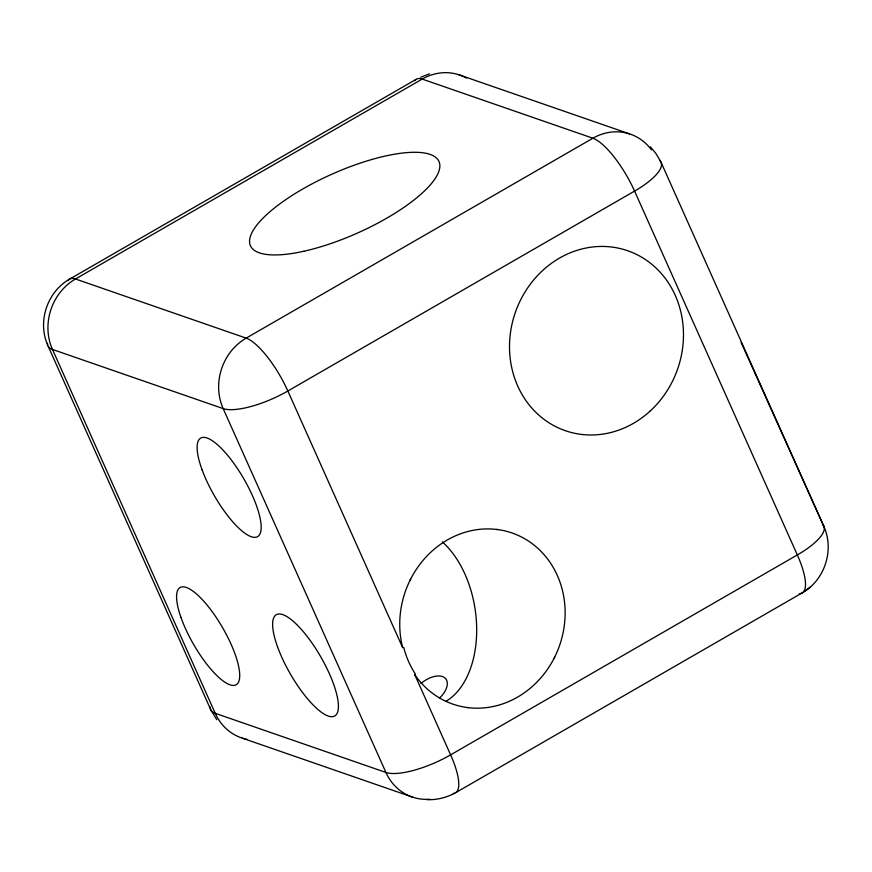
<?xml version="1.0" encoding="UTF-8"?>
<svg xmlns="http://www.w3.org/2000/svg" width="872" height="872" viewBox="0 0 872 872"><rect width="100%" height="100%" fill="white"/><g stroke="black" fill="none" stroke-linecap="round" stroke-linejoin="round"><path stroke-width="1.31" d="M410.211 579.945L410.679 579.019M554.668 657.15L554.2 658.088M456.034 792.474L801.532 593.265C824.378 580.839 834.471 550.81 824.149 527.037L660.78 161.712L655.831 153.385L650.425 146.834M803.363 591.99L810.317 587.172M415.77 79.548L69.041 279.454C47.088 292.251 37.365 321.692 47.666 344.985M454.704 793.215C446.093 797.771 436.283 800.147 426.539 799.624M420.762 77.227L429.438 73.826M496.648 529.446L497.596 529.566M468.101 707.639L467.403 707.552M458.803 74.73L629.497 133.874M242.307 738.148L413.012 797.291M216.801 719.673L211.035 710.309L48.276 346.457M741.113 342.402L824.149 527.037M414.669 80.758A52.418 15.642 60 0 1 422.19 79.079A52.418 47.306 -70.9 0 1 466.629 78.142M651.471 149.897A52.418 47.306 -70.9 0 0 592.895 138.223L422.19 79.079L75.472 278.986A52.418 15.642 60 0 0 67.94 280.675M247.049 739.38A52.418 47.306 -70.9 0 1 215.231 713.307A52.418 16.285 -24.1 0 1 210.272 707.116M47.513 343.274A52.418 16.285 -24.1 0 0 52.473 349.454L215.231 713.307L385.925 772.45A52.418 47.306 -70.9 0 0 429.831 799.21M659.733 160.47A52.418 16.285 -24.1 0 1 634.576 191.099L287.847 391.005A52.418 16.285 -24.1 0 1 223.167 408.597L52.473 349.454A52.418 47.306 -70.9 0 1 75.472 278.986L246.166 338.129A52.418 15.642 60 0 1 287.847 391.005L402.69 647.722A90.546 81.706 -70.9 0 1 494.119 529.184A90.546 81.706 -70.9 0 1 552.881 660.562A90.546 81.706 -70.9 0 1 414.647 674.448L450.606 754.858A52.418 15.642 60 0 1 453.157 793.531M822.492 524.323A52.418 16.285 -24.1 0 1 797.335 554.941L450.606 754.858A52.418 16.285 -24.1 0 1 385.925 772.45L223.167 408.597A52.418 47.306 -70.9 0 1 246.166 338.129L592.895 138.223A52.418 15.642 60 0 1 634.576 191.099L797.335 554.941A52.418 15.642 60 0 1 799.297 593.625M415.29 673.914A90.459 80.845 -74.5 0 1 403.703 647.351M442.322 541.872A89.609 56.527 81.3 0 1 476.646 626.783A89.609 56.527 81.3 0 1 446.137 701.197M420.914 683.506A20.83 11.598 -37.4 0 1 444.622 677.697A20.83 11.598 -37.4 0 1 439.815 697.851M303.892 251.245A103.278 32.09 -24.1 0 0 439.564 163.206A103.278 32.09 -24.1 0 0 290.627 196.407A103.278 32.09 -24.1 0 0 303.892 251.245M649.749 411.431A95.222 85.936 -70.9 0 0 629.431 251.365A95.222 85.936 -70.9 0 0 510.305 359.329A95.222 85.936 -70.9 0 0 649.749 411.431M180.962 617.431A56.102 16.742 60 0 0 235.614 685.011A56.102 16.742 60 0 0 207.819 605.986A56.102 16.742 60 0 0 180.962 617.431M277.536 646.795A58.446 17.44 60 0 0 334.445 716.119A58.446 17.44 60 0 0 304.535 633.137A58.446 17.44 60 0 0 277.536 646.795M202.151 469.986A56.898 16.982 60 0 0 257.534 536.672A56.898 16.982 60 0 0 227.723 455.446A56.898 16.982 60 0 0 202.151 469.986"/></g></svg>
